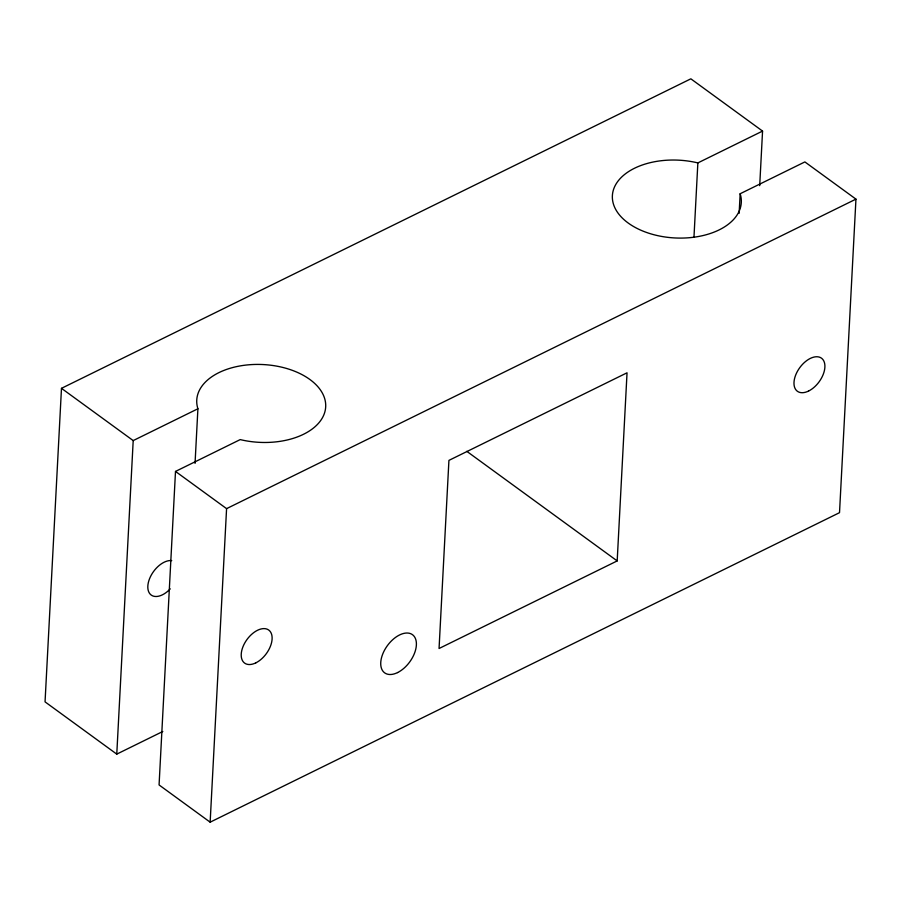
<?xml version="1.0" encoding="UTF-8"?>
<svg xmlns="http://www.w3.org/2000/svg" width="901" height="901" viewBox="0 0 901 901"><rect width="100%" height="100%" fill="white"/><g stroke="black" fill="none" stroke-linecap="round" stroke-linejoin="round"><path stroke-width="1.35" d="M759.701 185.674L762.561 131.084L690.853 78.826L61.482 388.331L45.05 701.868L116.77 754.126L162.811 731.477M116.77 754.126L133.202 440.589L61.482 388.331M133.202 440.589L197.905 408.772A64.557 38.946 3 0 1 260.107 364.443A64.557 38.946 3 0 1 324.923 411.678A64.557 38.946 3 0 1 240.218 439.598L175.504 471.426L159.072 784.951L210.147 822.174L839.518 512.669L855.95 199.132L804.875 161.921L740.16 193.738A64.557 38.946 3 0 1 677.957 238.067A64.557 38.946 3 0 1 613.142 190.832A64.557 38.946 3 0 1 697.858 162.912L762.561 131.084M195.044 463.362L197.905 408.772M210.147 822.174L226.579 508.637L175.504 471.426M617.185 560.918L627.04 372.8L448.923 460.388L439.057 648.506L617.185 560.918L466.786 451.322M693.973 237.098L697.858 162.912M739.135 213.334L740.16 193.738M226.579 508.637L855.95 199.132M170.255 588.849A20.464 11.983 -53.9 0 1 147.832 586.123A20.464 11.983 -53.9 0 1 171.731 560.613M255.805 662.877A20.464 11.983 -53.9 0 0 270.458 631.849A20.464 11.983 -53.9 0 0 243.72 645.003A20.464 11.983 -53.9 0 0 255.805 662.877M808.591 391.034A20.464 11.983 -53.9 0 0 823.244 360.006A20.464 11.983 -53.9 0 0 796.495 373.149A20.464 11.983 -53.9 0 0 808.591 391.034M397.578 672.574A23.617 13.819 -53.9 0 0 414.483 636.77A23.617 13.819 -53.9 0 0 383.635 651.941A23.617 13.819 -53.9 0 0 397.578 672.574"/></g></svg>
